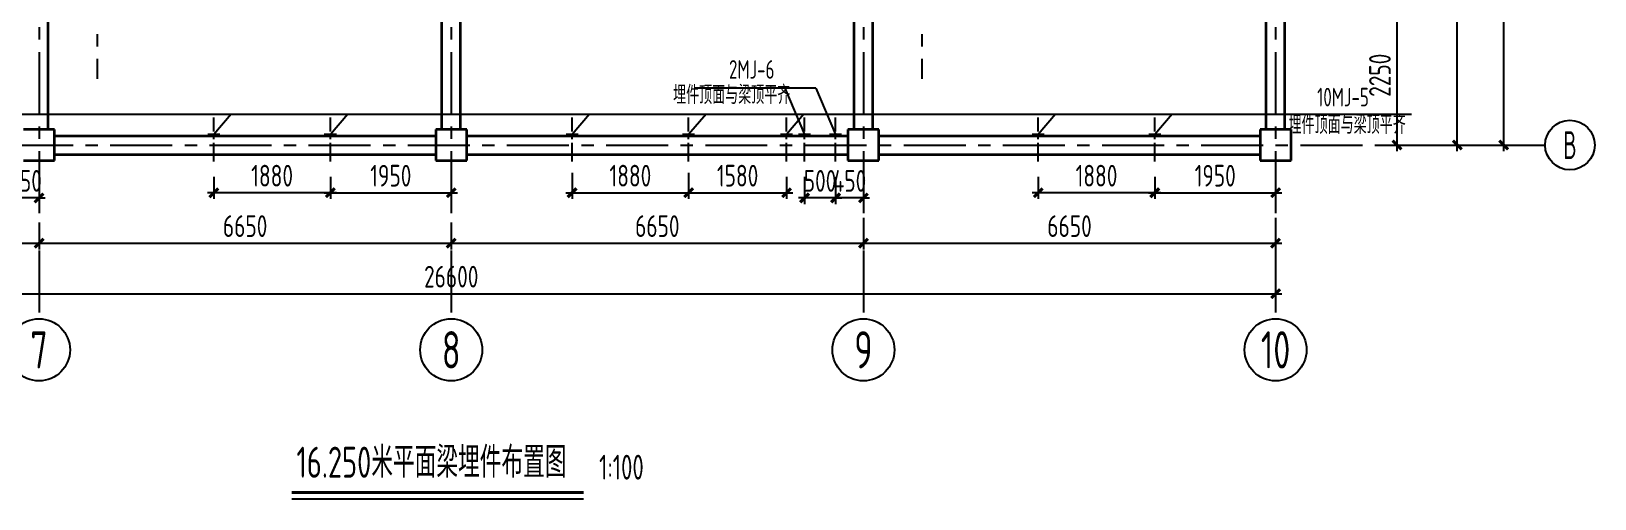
# Model space of a CAD drawing. Extents: x 665703 to 1047784, y -160603 to 92239.
# Drawn here: x 881597 to 906820, y -58891 to -51355 of the extents above; entities that cross this region are included whole.
import ezdxf
from ezdxf.enums import TextEntityAlignment as Align

# ---------------------------------------------------------------- set-up
doc = ezdxf.new("R2010")
doc.units = 0
doc.header["$LTSCALE"] = 800
doc.linetypes.add('CENTER', pattern=[2, 1.25, -0.25, 0.25, -0.25])
doc.layers.get('0').update_dxf_attribs({"linetype": 'CONTINUOUS'})
doc.layers.get('Defpoints').update_dxf_attribs({"linetype": 'CONTINUOUS'})
for name, color, linetype in [('AXIS', 4, 'CENTER'), ('COLUMN', 4, 'CENTER'), ('DIM', 2, 'CONTINUOUS'), ('NUM', 7, 'CONTINUOUS'), ('REIN', 1, 'CONTINUOUS'), ('TEXT', 7, 'CONTINUOUS'), ('THICK', 6, 'CONTINUOUS'), ('THIN', 7, 'CONTINUOUS'), ('轴线__轴线号和轴圈', 7, 'CONTINUOUS')]:
    doc.layers.add(name, color=color, linetype=linetype)
doc.layers.add('实体线', color=3, linetype='CONTINUOUS', lineweight=35)
doc.styles.get("Standard").update_dxf_attribs({"font": 'tssdeng.shx', "width": 0.7, "bigfont": 'tssdchn.shx'})
doc.styles.add('TSSD_Axis', font='tssdeng.shx', dxfattribs={"width": 0.7, "bigfont": 'tssdchn.shx'})
doc.styles.add('TSSD_Dimension', font='Tssdeng.shx', dxfattribs={"width": 0.75, "bigfont": 'hztxt.shx'})
doc.styles.add('TSSD_Norm', font='Tssdeng.shx', dxfattribs={"bigfont": 'hztxt.shx'})
doc.dimstyles.new('TSSD_100_100', dxfattribs={"dimtxt": 350, "dimasz": 100, "dimexe": 100, "dimexo": 250, "dimgap": 100, "dimtad": 1, "dimdec": 0, "dimzin": 0, "dimdsep": 46, "dimtxsty": 'TSSD_Dimension', "dimblk": 'ARCHTICK', "dimcen": 0, "dimdle": 100, "dimclrt": 7, "dimadec": 0, "dimazin": 0, "dimtfac": 1, "dimtdec": 0, "dimtix": 1, "dimtmove": 2, "dimatfit": 3, "dimldrblk": 'ARCHTICK', "dimfxl": 0, "dimtolj": 1, "dimtzin": 0, "dimarcsym": 0})

# ---------------------------------------------------------------- blocks, each defined once
blk = doc.blocks.new('_ArchTick')
at = {"color": 0, "const_width": 0.5}
blk.add_lwpolyline([(-0.71, -0.71), (0.71, 0.71)], dxfattribs=at)
blk = doc.blocks.new('*D318')
at = {"layer": 'Defpoints', "color": 0, "transparency": 16777216}
for p in [(886422, -53453), (888372, -53453), (888372, -53958)]:
    blk.add_point(p, dxfattribs=at)
at = {"layer": 'DIM', "color": 0, "lineweight": -2, "transparency": 16777216}
for p, q in [((886422, -53703), (886422, -54058)), ((888372, -53703), (888372, -54058)), ((886322, -53958), (888472, -53958))]:
    blk.add_line(p, q, dxfattribs=at)
at = {"layer": 'DIM', "color": 0, "lineweight": -2, "transparency": 16777216, "xscale": 100, "yscale": 100, "zscale": 100, "rotation": 180}
blk.add_blockref('_ArchTick', (886422, -53958), dxfattribs=at)
at = {"layer": 'DIM', "color": 0, "lineweight": -2, "transparency": 16777216, "xscale": 100, "yscale": 100, "zscale": 100}
blk.add_blockref('_ArchTick', (888372, -53958), dxfattribs=at)
at = {"layer": 'DIM', "color": 7, "transparency": 16777216, "insert": (887397, -53683), "char_height": 350, "attachment_point": 5, "style": 'TSSD_Dimension'}
blk.add_mtext('\\A1;1950', dxfattribs=at)
blk = doc.blocks.new('*D326')
at = {"layer": 'Defpoints', "color": 0, "transparency": 16777216}
for p in [(881272, -53453), (881722, -53339), (881272, -54042)]:
    blk.add_point(p, dxfattribs=at)
at = {"layer": 'DIM', "color": 0, "lineweight": -2, "transparency": 16777216}
for p, q in [((881272, -53703), (881272, -54142)), ((881722, -53589), (881722, -54142)), ((881272, -54042), (881172, -54042)), ((881722, -54042), (881272, -54042)), ((881722, -54042), (881822, -54042))]:
    blk.add_line(p, q, dxfattribs=at)
at = {"layer": 'DIM', "color": 0, "lineweight": -2, "transparency": 16777216, "xscale": 100, "yscale": 100, "zscale": 100}
blk.add_blockref('_ArchTick', (881272, -54042), dxfattribs=at)
at = {"layer": 'DIM', "color": 0, "lineweight": -2, "transparency": 16777216, "xscale": 100, "yscale": 100, "zscale": 100, "rotation": 180}
blk.add_blockref('_ArchTick', (881722, -54042), dxfattribs=at)
at = {"layer": 'DIM', "color": 7, "transparency": 16777216, "insert": (881497, -53767), "char_height": 350, "attachment_point": 5, "style": 'TSSD_Dimension'}
blk.add_mtext('\\A1;450', dxfattribs=at)
blk = doc.blocks.new('*D393')
at = {"layer": 'Defpoints', "color": 0, "transparency": 16777216}
for p in [(902859, -50939), (903059, -53189), (903630, -53189)]:
    blk.add_point(p, dxfattribs=at)
at = {"layer": 'DIM', "color": 0, "lineweight": -2, "transparency": 16777216}
for p, q in [((903109, -50939), (903730, -50939)), ((903630, -50839), (903630, -53289)), ((903309, -53189), (903730, -53189))]:
    blk.add_line(p, q, dxfattribs=at)
at = {"layer": 'DIM', "color": 0, "lineweight": -2, "transparency": 16777216, "xscale": 100, "yscale": 100, "zscale": 100}
for p, rotation in [((903630, -50939), 90), ((903630, -53189), 270)]:
    blk.add_blockref('_ArchTick', p, dxfattribs=dict(at, rotation=rotation))
at = {"layer": 'DIM', "color": 7, "transparency": 16777216, "insert": (903355, -52064), "char_height": 350, "attachment_point": 5, "rotation": 90, "style": 'TSSD_Dimension'}
blk.add_mtext('\\A1;2250', dxfattribs=at)
blk = doc.blocks.new('*D396')
at = {"layer": 'Defpoints', "color": 0, "transparency": 16777216}
for p in [(875072, -54187), (881722, -54187), (881722, -54771)]:
    blk.add_point(p, dxfattribs=at)
at = {"layer": 'DIM', "color": 0, "lineweight": -2, "transparency": 16777216}
for p, q in [((875072, -54437), (875072, -54871)), ((881722, -54437), (881722, -54871)), ((874972, -54771), (881822, -54771))]:
    blk.add_line(p, q, dxfattribs=at)
at = {"layer": 'DIM', "color": 0, "lineweight": -2, "transparency": 16777216, "xscale": 100, "yscale": 100, "zscale": 100, "rotation": 180}
blk.add_blockref('_ArchTick', (875072, -54771), dxfattribs=at)
at = {"layer": 'DIM', "color": 0, "lineweight": -2, "transparency": 16777216, "xscale": 100, "yscale": 100, "zscale": 100}
blk.add_blockref('_ArchTick', (881722, -54771), dxfattribs=at)
at = {"layer": 'DIM', "color": 7, "transparency": 16777216, "insert": (878397, -54496), "char_height": 350, "attachment_point": 5, "style": 'TSSD_Dimension'}
blk.add_mtext('\\A1;6650', dxfattribs=at)
blk = doc.blocks.new('*D397')
at = {"layer": 'Defpoints', "color": 0, "transparency": 16777216}
for p in [(881722, -54187), (888372, -54187), (888372, -54771)]:
    blk.add_point(p, dxfattribs=at)
at = {"layer": 'DIM', "color": 0, "lineweight": -2, "transparency": 16777216}
for p, q in [((881722, -54437), (881722, -54871)), ((888372, -54437), (888372, -54871)), ((881622, -54771), (888472, -54771))]:
    blk.add_line(p, q, dxfattribs=at)
at = {"layer": 'DIM', "color": 0, "lineweight": -2, "transparency": 16777216, "xscale": 100, "yscale": 100, "zscale": 100, "rotation": 180}
blk.add_blockref('_ArchTick', (881722, -54771), dxfattribs=at)
at = {"layer": 'DIM', "color": 0, "lineweight": -2, "transparency": 16777216, "xscale": 100, "yscale": 100, "zscale": 100}
blk.add_blockref('_ArchTick', (888372, -54771), dxfattribs=at)
at = {"layer": 'DIM', "color": 7, "transparency": 16777216, "insert": (885047, -54496), "char_height": 350, "attachment_point": 5, "style": 'TSSD_Dimension'}
blk.add_mtext('\\A1;6650', dxfattribs=at)
blk = doc.blocks.new('*D398')
at = {"layer": 'Defpoints', "color": 0, "transparency": 16777216}
for p in [(888372, -54187), (895022, -54112), (895022, -54771)]:
    blk.add_point(p, dxfattribs=at)
at = {"layer": 'DIM', "color": 0, "lineweight": -2, "transparency": 16777216}
for p, q in [((888372, -54437), (888372, -54871)), ((895022, -54362), (895022, -54871)), ((888272, -54771), (895122, -54771))]:
    blk.add_line(p, q, dxfattribs=at)
at = {"layer": 'DIM', "color": 0, "lineweight": -2, "transparency": 16777216, "xscale": 100, "yscale": 100, "zscale": 100, "rotation": 180}
blk.add_blockref('_ArchTick', (888372, -54771), dxfattribs=at)
at = {"layer": 'DIM', "color": 0, "lineweight": -2, "transparency": 16777216, "xscale": 100, "yscale": 100, "zscale": 100}
blk.add_blockref('_ArchTick', (895022, -54771), dxfattribs=at)
at = {"layer": 'DIM', "color": 7, "transparency": 16777216, "insert": (891697, -54496), "char_height": 350, "attachment_point": 5, "style": 'TSSD_Dimension'}
blk.add_mtext('\\A1;6650', dxfattribs=at)
blk = doc.blocks.new('*D399')
at = {"layer": 'Defpoints', "color": 0, "transparency": 16777216}
for p in [(895022, -54112), (901672, -54112), (901672, -54771)]:
    blk.add_point(p, dxfattribs=at)
at = {"layer": 'DIM', "color": 0, "lineweight": -2, "transparency": 16777216}
for p, q in [((895022, -54362), (895022, -54871)), ((901672, -54362), (901672, -54871)), ((894922, -54771), (901772, -54771))]:
    blk.add_line(p, q, dxfattribs=at)
at = {"layer": 'DIM', "color": 0, "lineweight": -2, "transparency": 16777216, "xscale": 100, "yscale": 100, "zscale": 100, "rotation": 180}
blk.add_blockref('_ArchTick', (895022, -54771), dxfattribs=at)
at = {"layer": 'DIM', "color": 0, "lineweight": -2, "transparency": 16777216, "xscale": 100, "yscale": 100, "zscale": 100}
blk.add_blockref('_ArchTick', (901672, -54771), dxfattribs=at)
at = {"layer": 'DIM', "color": 7, "transparency": 16777216, "insert": (898347, -54496), "char_height": 350, "attachment_point": 5, "style": 'TSSD_Dimension'}
blk.add_mtext('\\A1;6650', dxfattribs=at)
blk = doc.blocks.new('*D400')
at = {"layer": 'Defpoints', "color": 0, "transparency": 16777216}
for p in [(875072, -54187), (901672, -54212), (901672, -55586)]:
    blk.add_point(p, dxfattribs=at)
at = {"layer": 'DIM', "color": 0, "lineweight": -2, "transparency": 16777216}
for p, q in [((875072, -54437), (875072, -55686)), ((901672, -54462), (901672, -55686)), ((874972, -55586), (901772, -55586))]:
    blk.add_line(p, q, dxfattribs=at)
at = {"layer": 'DIM', "color": 0, "lineweight": -2, "transparency": 16777216, "xscale": 100, "yscale": 100, "zscale": 100, "rotation": 180}
blk.add_blockref('_ArchTick', (875072, -55586), dxfattribs=at)
at = {"layer": 'DIM', "color": 0, "lineweight": -2, "transparency": 16777216, "xscale": 100, "yscale": 100, "zscale": 100}
blk.add_blockref('_ArchTick', (901672, -55586), dxfattribs=at)
at = {"layer": 'DIM', "color": 7, "transparency": 16777216, "insert": (888372, -55311), "char_height": 350, "attachment_point": 5, "style": 'TSSD_Dimension'}
blk.add_mtext('\\A1;26600', dxfattribs=at)
blk = doc.blocks.new('*D401')
at = {"layer": 'Defpoints', "color": 0, "transparency": 16777216}
for p in [(903159, -45689), (904602, -45689), (903059, -53189)]:
    blk.add_point(p, dxfattribs=at)
at = {"layer": 'DIM', "color": 0, "lineweight": -2, "transparency": 16777216}
for p, q in [((904602, -53289), (904602, -45589)), ((903409, -45689), (904702, -45689)), ((903309, -53189), (904702, -53189))]:
    blk.add_line(p, q, dxfattribs=at)
at = {"layer": 'DIM', "color": 0, "lineweight": -2, "transparency": 16777216, "xscale": 100, "yscale": 100, "zscale": 100}
for p, rotation in [((904602, -45689), 90), ((904602, -53189), 270)]:
    blk.add_blockref('_ArchTick', p, dxfattribs=dict(at, rotation=rotation))
at = {"layer": 'DIM', "color": 7, "transparency": 16777216, "insert": (904327, -49439), "char_height": 350, "attachment_point": 5, "rotation": 90, "style": 'TSSD_Dimension'}
blk.add_mtext('\\A1;7500', dxfattribs=at)
blk = doc.blocks.new('*D403')
at = {"layer": 'Defpoints', "color": 0, "transparency": 16777216}
for p in [(903204, -38189), (905352, -38189), (903159, -53189)]:
    blk.add_point(p, dxfattribs=at)
at = {"layer": 'DIM', "color": 0, "lineweight": -2, "transparency": 16777216}
for p, q in [((903454, -38189), (905452, -38189)), ((905352, -53289), (905352, -38089)), ((903409, -53189), (905452, -53189))]:
    blk.add_line(p, q, dxfattribs=at)
at = {"layer": 'DIM', "color": 0, "lineweight": -2, "transparency": 16777216, "xscale": 100, "yscale": 100, "zscale": 100}
for p, rotation in [((905352, -38189), 90), ((905352, -53189), 270)]:
    blk.add_blockref('_ArchTick', p, dxfattribs=dict(at, rotation=rotation))
at = {"layer": 'DIM', "color": 7, "transparency": 16777216, "insert": (905077, -45689), "char_height": 350, "attachment_point": 5, "rotation": 90, "style": 'TSSD_Dimension'}
blk.add_mtext('\\A1;15000', dxfattribs=at)
blk = doc.blocks.new('*D406')
at = {"layer": 'Defpoints', "color": 0, "transparency": 16777216}
for p in [(884542, -53453), (886422, -53453), (884542, -53958)]:
    blk.add_point(p, dxfattribs=at)
at = {"layer": 'DIM', "color": 0, "lineweight": -2, "transparency": 16777216}
for p, q in [((884542, -53703), (884542, -54058)), ((886422, -53703), (886422, -54058)), ((886522, -53958), (884442, -53958))]:
    blk.add_line(p, q, dxfattribs=at)
at = {"layer": 'DIM', "color": 0, "lineweight": -2, "transparency": 16777216, "xscale": 100, "yscale": 100, "zscale": 100, "rotation": 180}
blk.add_blockref('_ArchTick', (884542, -53958), dxfattribs=at)
at = {"layer": 'DIM', "color": 0, "lineweight": -2, "transparency": 16777216, "xscale": 100, "yscale": 100, "zscale": 100}
blk.add_blockref('_ArchTick', (886422, -53958), dxfattribs=at)
at = {"layer": 'DIM', "color": 7, "transparency": 16777216, "insert": (885482, -53683), "char_height": 350, "attachment_point": 5, "style": 'TSSD_Dimension'}
blk.add_mtext('\\A1;1880', dxfattribs=at)
blk = doc.blocks.new('*D439')
at = {"layer": 'Defpoints', "color": 0, "transparency": 16777216}
for p in [(899722, -53453), (901672, -53453), (901672, -53958)]:
    blk.add_point(p, dxfattribs=at)
at = {"layer": 'DIM', "color": 0, "lineweight": -2, "transparency": 16777216}
for p, q in [((899722, -53703), (899722, -54058)), ((901672, -53703), (901672, -54058)), ((899622, -53958), (901772, -53958))]:
    blk.add_line(p, q, dxfattribs=at)
at = {"layer": 'DIM', "color": 0, "lineweight": -2, "transparency": 16777216, "xscale": 100, "yscale": 100, "zscale": 100, "rotation": 180}
blk.add_blockref('_ArchTick', (899722, -53958), dxfattribs=at)
at = {"layer": 'DIM', "color": 0, "lineweight": -2, "transparency": 16777216, "xscale": 100, "yscale": 100, "zscale": 100}
blk.add_blockref('_ArchTick', (901672, -53958), dxfattribs=at)
at = {"layer": 'DIM', "color": 7, "transparency": 16777216, "insert": (900697, -53683), "char_height": 350, "attachment_point": 5, "style": 'TSSD_Dimension'}
blk.add_mtext('\\A1;1950', dxfattribs=at)
blk = doc.blocks.new('*D440')
at = {"layer": 'Defpoints', "color": 0, "transparency": 16777216}
for p in [(894572, -53453), (895022, -53339), (894572, -54042)]:
    blk.add_point(p, dxfattribs=at)
at = {"layer": 'DIM', "color": 0, "lineweight": -2, "transparency": 16777216}
for p, q in [((894572, -53703), (894572, -54142)), ((895022, -53589), (895022, -54142)), ((894572, -54042), (894472, -54042)), ((895022, -54042), (894572, -54042)), ((895022, -54042), (895122, -54042))]:
    blk.add_line(p, q, dxfattribs=at)
at = {"layer": 'DIM', "color": 0, "lineweight": -2, "transparency": 16777216, "xscale": 100, "yscale": 100, "zscale": 100}
blk.add_blockref('_ArchTick', (894572, -54042), dxfattribs=at)
at = {"layer": 'DIM', "color": 0, "lineweight": -2, "transparency": 16777216, "xscale": 100, "yscale": 100, "zscale": 100, "rotation": 180}
blk.add_blockref('_ArchTick', (895022, -54042), dxfattribs=at)
at = {"layer": 'DIM', "color": 7, "transparency": 16777216, "insert": (894797, -53767), "char_height": 350, "attachment_point": 5, "style": 'TSSD_Dimension'}
blk.add_mtext('\\A1;450', dxfattribs=at)
blk = doc.blocks.new('*D441')
at = {"layer": 'Defpoints', "color": 0, "transparency": 16777216}
for p in [(894072, -53453), (894572, -53453), (894072, -54042)]:
    blk.add_point(p, dxfattribs=at)
at = {"layer": 'DIM', "color": 0, "lineweight": -2, "transparency": 16777216}
for p, q in [((894072, -53703), (894072, -54142)), ((894572, -53703), (894572, -54142)), ((894072, -54042), (893972, -54042)), ((894572, -54042), (894072, -54042)), ((894572, -54042), (894672, -54042))]:
    blk.add_line(p, q, dxfattribs=at)
at = {"layer": 'DIM', "color": 0, "lineweight": -2, "transparency": 16777216, "xscale": 100, "yscale": 100, "zscale": 100}
blk.add_blockref('_ArchTick', (894072, -54042), dxfattribs=at)
at = {"layer": 'DIM', "color": 0, "lineweight": -2, "transparency": 16777216, "xscale": 100, "yscale": 100, "zscale": 100, "rotation": 180}
blk.add_blockref('_ArchTick', (894572, -54042), dxfattribs=at)
at = {"layer": 'DIM', "color": 7, "transparency": 16777216, "insert": (894322, -53767), "char_height": 350, "attachment_point": 5, "style": 'TSSD_Dimension'}
blk.add_mtext('\\A1;500', dxfattribs=at)
blk = doc.blocks.new('*D443')
at = {"layer": 'Defpoints', "color": 0, "transparency": 16777216}
for p in [(890322, -53389), (892202, -53453), (892202, -53958)]:
    blk.add_point(p, dxfattribs=at)
at = {"layer": 'DIM', "color": 0, "lineweight": -2, "transparency": 16777216}
for p, q in [((890322, -53639), (890322, -54058)), ((892202, -53703), (892202, -54058)), ((890222, -53958), (892302, -53958))]:
    blk.add_line(p, q, dxfattribs=at)
at = {"layer": 'DIM', "color": 0, "lineweight": -2, "transparency": 16777216, "xscale": 100, "yscale": 100, "zscale": 100, "rotation": 180}
blk.add_blockref('_ArchTick', (890322, -53958), dxfattribs=at)
at = {"layer": 'DIM', "color": 0, "lineweight": -2, "transparency": 16777216, "xscale": 100, "yscale": 100, "zscale": 100}
blk.add_blockref('_ArchTick', (892202, -53958), dxfattribs=at)
at = {"layer": 'DIM', "color": 7, "transparency": 16777216, "insert": (891262, -53683), "char_height": 350, "attachment_point": 5, "style": 'TSSD_Dimension'}
blk.add_mtext('\\A1;1880', dxfattribs=at)
blk = doc.blocks.new('*D444')
at = {"layer": 'Defpoints', "color": 0, "transparency": 16777216}
for p in [(897842, -53453), (899722, -53453), (897842, -53958)]:
    blk.add_point(p, dxfattribs=at)
at = {"layer": 'DIM', "color": 0, "lineweight": -2, "transparency": 16777216}
for p, q in [((897842, -53703), (897842, -54058)), ((899722, -53703), (899722, -54058)), ((899822, -53958), (897742, -53958))]:
    blk.add_line(p, q, dxfattribs=at)
at = {"layer": 'DIM', "color": 0, "lineweight": -2, "transparency": 16777216, "xscale": 100, "yscale": 100, "zscale": 100, "rotation": 180}
blk.add_blockref('_ArchTick', (897842, -53958), dxfattribs=at)
at = {"layer": 'DIM', "color": 0, "lineweight": -2, "transparency": 16777216, "xscale": 100, "yscale": 100, "zscale": 100}
blk.add_blockref('_ArchTick', (899722, -53958), dxfattribs=at)
at = {"layer": 'DIM', "color": 7, "transparency": 16777216, "insert": (898782, -53683), "char_height": 350, "attachment_point": 5, "style": 'TSSD_Dimension'}
blk.add_mtext('\\A1;1880', dxfattribs=at)
blk = doc.blocks.new('*D448')
at = {"layer": 'Defpoints', "color": 0, "transparency": 16777216}
for p in [(892202, -53389), (893782, -53453), (893782, -53958)]:
    blk.add_point(p, dxfattribs=at)
at = {"layer": 'DIM', "color": 0, "lineweight": -2, "transparency": 16777216}
for p, q in [((892202, -53639), (892202, -54058)), ((893782, -53703), (893782, -54058)), ((892102, -53958), (893882, -53958))]:
    blk.add_line(p, q, dxfattribs=at)
at = {"layer": 'DIM', "color": 0, "lineweight": -2, "transparency": 16777216, "xscale": 100, "yscale": 100, "zscale": 100, "rotation": 180}
blk.add_blockref('_ArchTick', (892202, -53958), dxfattribs=at)
at = {"layer": 'DIM', "color": 0, "lineweight": -2, "transparency": 16777216, "xscale": 100, "yscale": 100, "zscale": 100}
blk.add_blockref('_ArchTick', (893782, -53958), dxfattribs=at)
at = {"layer": 'DIM', "color": 7, "transparency": 16777216, "insert": (892992, -53683), "char_height": 350, "attachment_point": 5, "style": 'TSSD_Dimension'}
blk.add_mtext('\\A1;1580', dxfattribs=at)
blk = doc.blocks.new('ts_axno')
at = {"color": 0, "linetype": 'ByBlock', "lineweight": -2}
blk.add_circle((0, 0), 0.5, dxfattribs=at)
at = {"color": 0, "linetype": 'ByBlock', "lineweight": -2, "style": 'TSSD_Axis', "width": 0.7}
blk.add_attdef('A', text='', height=0.6, dxfattribs=at).set_placement((0, 0), align=Align.MIDDLE_CENTER)

msp = doc.modelspace()

# ---------------------------------------------------------------- linework, layer by layer
at = {"layer": 'AXIS'}
for p, q in [((881721.6, -37289.4), (881721.6, -55990.7)), ((888371.6, -37289.4), (888371.6, -55990.7)), ((895021.6, -37289.4), (895021.6, -55990.7)), ((901671.6, -37289.4), (901671.6, -55990.7)), ((882661.6, -39000.1), (882661.6, -52123.6)), ((895961.6, -39000.1), (895961.6, -52123.6)), ((874871.6, -53189.4), (906020.1, -53189.4))]:
    msp.add_line(p, q, dxfattribs=at)
at = {"layer": 'COLUMN', "ltscale": 0.3}
for p, q in [((884541.6, -53452.7), (884541.6, -52743.8)), ((886421.6, -53452.7), (886421.6, -52743.8)), ((890321.6, -53452.7), (890321.6, -52743.8)), ((892201.6, -53452.7), (892201.6, -52743.8)), ((893781.6, -53452.7), (893781.6, -52743.8)), ((894071.6, -53452.7), (894071.6, -52743.8)), ((894571.6, -53452.7), (894571.6, -52743.8)), ((897841.6, -53452.7), (897841.6, -52743.8)), ((899721.6, -53452.7), (899721.6, -52743.8))]:
    msp.add_line(p, q, dxfattribs=at)
at = {"layer": 'REIN', "const_width": 40}
for points in [[(884441.6, -53019.4), (884641.6, -53019.4)], [(886321.6, -53019.4), (886521.6, -53019.4)], [(890421.6, -53019.4), (890221.6, -53019.4)], [(892301.6, -53019.4), (892101.6, -53019.4)], [(893881.6, -53019.4), (893681.6, -53019.4)], [(893971.6, -53019.4), (894171.6, -53019.4)], [(894471.6, -53019.4), (894671.6, -53019.4)], [(897741.6, -53019.4), (897941.6, -53019.4)], [(899621.6, -53019.4), (899821.6, -53019.4)]]:
    msp.add_lwpolyline(points, dxfattribs=at)
at = {"layer": 'THICK'}
msp.add_lwpolyline([(885799.9, -58790.5, 50, 50, 0), (890507.6, -58790.5, 50, 50, 0)], format="xyseb", dxfattribs=at)
at = {"layer": 'THIN'}
for p, q in [((894255.9, -52269.8), (892291.9, -52269.8)), ((893755.9, -52269.8), (894071.6, -53019.4)), ((894255.9, -52269.8), (894571.6, -53019.4)), ((877303, -52693), (903862.1, -52693.4)), ((884823, -52693), (884541.6, -53019.4)), ((886703, -52693), (886421.6, -53019.4)), ((890603, -52693), (890321.6, -53019.4)), ((892483, -52693), (892201.6, -53019.4)), ((894063, -52693), (893781.6, -53019.4)), ((898123, -52693), (897841.6, -53019.4)), ((900003, -52693), (899721.6, -53019.4))]:
    msp.add_line(p, q, dxfattribs=at)
msp.add_lwpolyline([(885799.9, -58890.5), (890507.6, -58890.5)], dxfattribs=at)
at = {"layer": '实体线'}
for p, q in [((881871.6, -52939.4), (881871.6, -45939.4)), ((888221.6, -52939.4), (888221.6, -45939.4)), ((888521.6, -52939.4), (888521.6, -45939.4)), ((894871.6, -52939.4), (894871.6, -45939.4)), ((895171.6, -52939.4), (895171.6, -45939.4)), ((901521.6, -52939.4), (901521.6, -45939.4)), ((901821.6, -52939.4), (901821.6, -45939.4)), ((881971.6, -53039.4), (888121.6, -53039.4)), ((888621.6, -53039.4), (894771.6, -53039.4)), ((895271.6, -53039.4), (901421.6, -53039.4)), ((881971.6, -53339.4), (888121.6, -53339.4)), ((888621.6, -53339.4), (894771.6, -53339.4)), ((895271.6, -53339.4), (901421.6, -53339.4))]:
    msp.add_line(p, q, dxfattribs=at)
at = {"layer": '实体线', "linetype": 'Continuous'}
for p, q in [((881971.6, -52939.4), (881471.6, -52939.4)), ((881971.6, -53439.4), (881971.6, -52939.4)), ((888121.6, -52939.4), (888121.6, -53439.4)), ((888621.6, -52939.4), (888121.6, -52939.4)), ((888621.6, -53439.4), (888621.6, -52939.4)), ((894771.6, -52939.4), (894771.6, -53439.4)), ((895271.6, -52939.4), (894771.6, -52939.4)), ((895271.6, -53439.4), (895271.6, -52939.4)), ((901421.6, -52939.4), (901421.6, -53439.4)), ((901921.6, -52939.4), (901421.6, -52939.4)), ((901921.6, -53439.4), (901921.6, -52939.4)), ((881471.6, -53439.4), (881971.6, -53439.4)), ((888121.6, -53439.4), (888621.6, -53439.4)), ((894771.6, -53439.4), (895271.6, -53439.4)), ((901421.6, -53439.4), (901921.6, -53439.4))]:
    msp.add_line(p, q, dxfattribs=at)
at = {"layer": '轴线__轴线号和轴圈'}
msp.add_circle((906420.1, -53189.4), 400, dxfattribs=at)

# ---------------------------------------------------------------- block references
at = {"layer": 'NUM'}
ref = msp.add_blockref('ts_axno', (881721.6, -56490.7), dxfattribs=dict(at, xscale=1000, yscale=1000, zscale=1000))
ref.add_attrib('7', '7', dxfattribs={"height": 600, "style": 'TSSD_Axis', "width": 0.7}).set_placement((881721.6, -56490.7), align=Align.MIDDLE_CENTER)
ref = msp.add_blockref('ts_axno', (888371.6, -56490.7), dxfattribs=dict(at, xscale=1000, yscale=1000, zscale=1000))
ref.add_attrib('8', '8', dxfattribs={"height": 600, "style": 'TSSD_Axis', "width": 0.7}).set_placement((888371.6, -56490.7), align=Align.MIDDLE_CENTER)
ref = msp.add_blockref('ts_axno', (895021.6, -56490.7), dxfattribs=dict(at, xscale=1000, yscale=1000, zscale=1000))
ref.add_attrib('9', '9', dxfattribs={"height": 600, "style": 'TSSD_Axis', "width": 0.7}).set_placement((895021.6, -56490.7), align=Align.MIDDLE_CENTER)
ref = msp.add_blockref('ts_axno', (901671.6, -56490.7), dxfattribs=dict(at, xscale=1000, yscale=1000, zscale=1000))
ref.add_attrib('10', '10', dxfattribs={"height": 600, "style": 'TSSD_Axis', "width": 0.7}).set_placement((901671.6, -56490.7), align=Align.MIDDLE_CENTER)

# ---------------------------------------------------------------- texts
at = {"layer": 'TEXT', "style": 'TSSD_Norm', "width": 0.7}
for s, p in [('2MJ-6', (893587.3, -52210.2)), ('埋件顶面与梁顶平齐', (893841.4, -52619.6)), ('10MJ-5', (903176.9, -52656.4)), ('埋件顶面与梁顶平齐', (903771.5, -53099.4))]:
    msp.add_text(s, height=300, dxfattribs=at).set_placement(p, align=Align.BOTTOM_RIGHT)
for s, height, p in [('16.250米平面梁埋件布置图', 500, (885875.1, -58702.3)), ('1:100', 400, (890757.6, -58702.3))]:
    msp.add_text(s, height=height, dxfattribs=at).set_placement(p, align=Align.BOTTOM_LEFT)
at = {"layer": '轴线__轴线号和轴圈', "width": 0.91116}
msp.add_text('B', height=448, dxfattribs=at).set_placement((906310.2, -53413.4), (906530, -53413.4), align=Align.FIT)

# ---------------------------------------------------------------- dimensions: what is measured, and where the dimension line sits
at = {"layer": 'DIM'}
for base, p1, p2, angle, picture, middle in [((905351.9, -38189.4), (903159.4, -53189.4), (903203.6, -38189.4), 90, '*D403', (905076.9, -45689.4)), ((904602.4, -45689.4), (903059.4, -53189.4), (903159.4, -45689.4), 90, '*D401', (904327.4, -49439.4)), ((903630.4, -53189.4), (902859.4, -50939.4), (903059.4, -53189.4), 270, '*D393', (903355.4, -52064.4)), ((881271.6, -54042), (881721.6, -53339.4), (881271.6, -53452.7), 180, '*D326', (881496.6, -53767)), ((894071.6, -54042), (894571.6, -53452.7), (894071.6, -53452.7), 180, '*D441', (894321.6, -53767)), ((894571.6, -54042), (895021.6, -53339.4), (894571.6, -53452.7), 180, '*D440', (894796.6, -53767))]:
    dim = msp.add_linear_dim(base=base, p1=p1, p2=p2, angle=angle, dimstyle='TSSD_100_100', dxfattribs=at)
    dim.commit()
    dim.dimension.update_dxf_attribs({"geometry": picture, "text_midpoint": middle})
for base, p1, p2, picture, middle in [((884541.6, -53957.8), (886421.6, -53452.7), (884541.6, -53452.7), '*D406', (885481.6, -53682.8)), ((888371.6, -53957.8), (886421.6, -53452.7), (888371.6, -53452.7), '*D318', (887396.6, -53682.8)), ((892201.6, -53957.8), (890321.6, -53389.4), (892201.6, -53452.7), '*D443', (891261.6, -53682.8)), ((893781.6, -53957.8), (892201.6, -53389.4), (893781.6, -53452.7), '*D448', (892991.6, -53682.8)), ((897841.6, -53957.8), (899721.6, -53452.7), (897841.6, -53452.7), '*D444', (898781.6, -53682.8)), ((901671.6, -53957.8), (899721.6, -53452.7), (901671.6, -53452.7), '*D439', (900696.6, -53682.8)), ((881721.6, -54771.2), (875071.6, -54186.6), (881721.6, -54186.6), '*D396', (878396.6, -54496.2)), ((901671.6, -55586.5), (875071.6, -54186.6), (901671.6, -54212), '*D400', (888371.6, -55311.5)), ((888371.6, -54771.2), (881721.6, -54186.6), (888371.6, -54186.6), '*D397', (885046.6, -54496.2)), ((895021.6, -54771.2), (888371.6, -54186.6), (895021.6, -54112), '*D398', (891696.6, -54496.2)), ((901671.6, -54771.2), (895021.6, -54112), (901671.6, -54112), '*D399', (898346.6, -54496.2))]:
    dim = msp.add_linear_dim(base=base, p1=p1, p2=p2, dimstyle='TSSD_100_100', dxfattribs=at)
    dim.commit()
    dim.dimension.update_dxf_attribs({"geometry": picture, "text_midpoint": middle})

doc.saveas('drawing.dxf')
